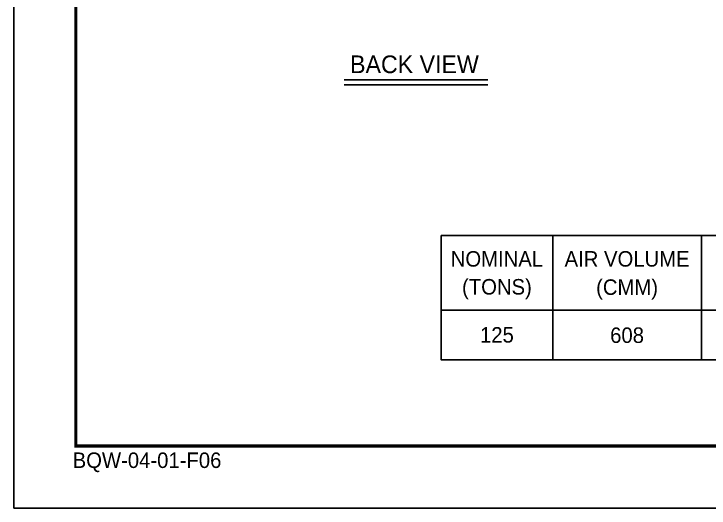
# Model space of a CAD drawing. Header units: millimetres. Extents: x 68455 to 97862, y 44247 to 65042.
# Drawn here: x 68455 to 76306, y 44247 to 49823 of the extents above; entities that cross this region are included whole.
import ezdxf
from ezdxf.enums import TextEntityAlignment as Align

# ---------------------------------------------------------------- set-up
doc = ezdxf.new("R2010")
doc.units = ezdxf.units.MM
for name, color, linetype in [('냉각탑_box', 1, 'Continuous'), ('냉각탑_form', 1, 'Continuous'), ('냉각탑_text', 3, 'Continuous')]:
    doc.layers.add(name, color=color, linetype=linetype)
doc.styles.add('돋움', font='Dotum.ttf')

msp = doc.modelspace()

# ---------------------------------------------------------------- linework, layer by layer
at = {"layer": 'Defpoints'}
msp.add_lwpolyline([(68455.2, 65041.9), (97862.3, 65041.9), (97862.3, 44246.8), (68455.2, 44246.8)], close=True, dxfattribs=at)
at = {"layer": '냉각탑_box'}
for p, q in [((72183.6, 49079.4), (73807, 49079.4)), ((72183.6, 49021.3), (73807, 49021.3)), ((74539.9, 47321.3), (74539.9, 45921.3)), ((76219.9, 47321.3), (76219.9, 45921.3)), ((73279.9, 46481.3), (88329.9, 46481.3))]:
    msp.add_line(p, q, dxfattribs=at)
msp.add_lwpolyline([(73279.9, 47321.3), (88329.9, 47321.3), (88329.9, 45921.3), (73279.9, 45921.3)], close=True, dxfattribs=at)
at = {"layer": '냉각탑_form', "const_width": 35}
msp.add_lwpolyline([(69155.3, 64341.7), (69155.3, 44946.9), (97162.2, 44946.9), (97162.2, 64341.7)], close=True, dxfattribs=at)

# ---------------------------------------------------------------- texts
at = {"layer": '냉각탑_form', "style": '돋움'}
msp.add_text('BQW-04-01-F06', height=175.043, dxfattribs=at).set_placement((69118.5, 44699.3))
at = {"layer": '냉각탑_text', "style": '돋움'}
for s, height, p in [('BACK VIEW', 199.97, (72978.6, 49254.4)), ('NOMINAL', 175, (73909.9, 47058.8)), ('AIR VOLUME', 175, (75379.9, 47058.8)), ('(TONS)', 175, (73909.9, 46743.8)), ('(CMM)', 175, (75379.5, 46740)), ('125', 175, (73909.9, 46201.3)), ('608', 175, (75379.5, 46197.5))]:
    msp.add_text(s, height=height, dxfattribs=at).set_placement(p, align=Align.MIDDLE_CENTER)

doc.saveas('drawing.dxf')
